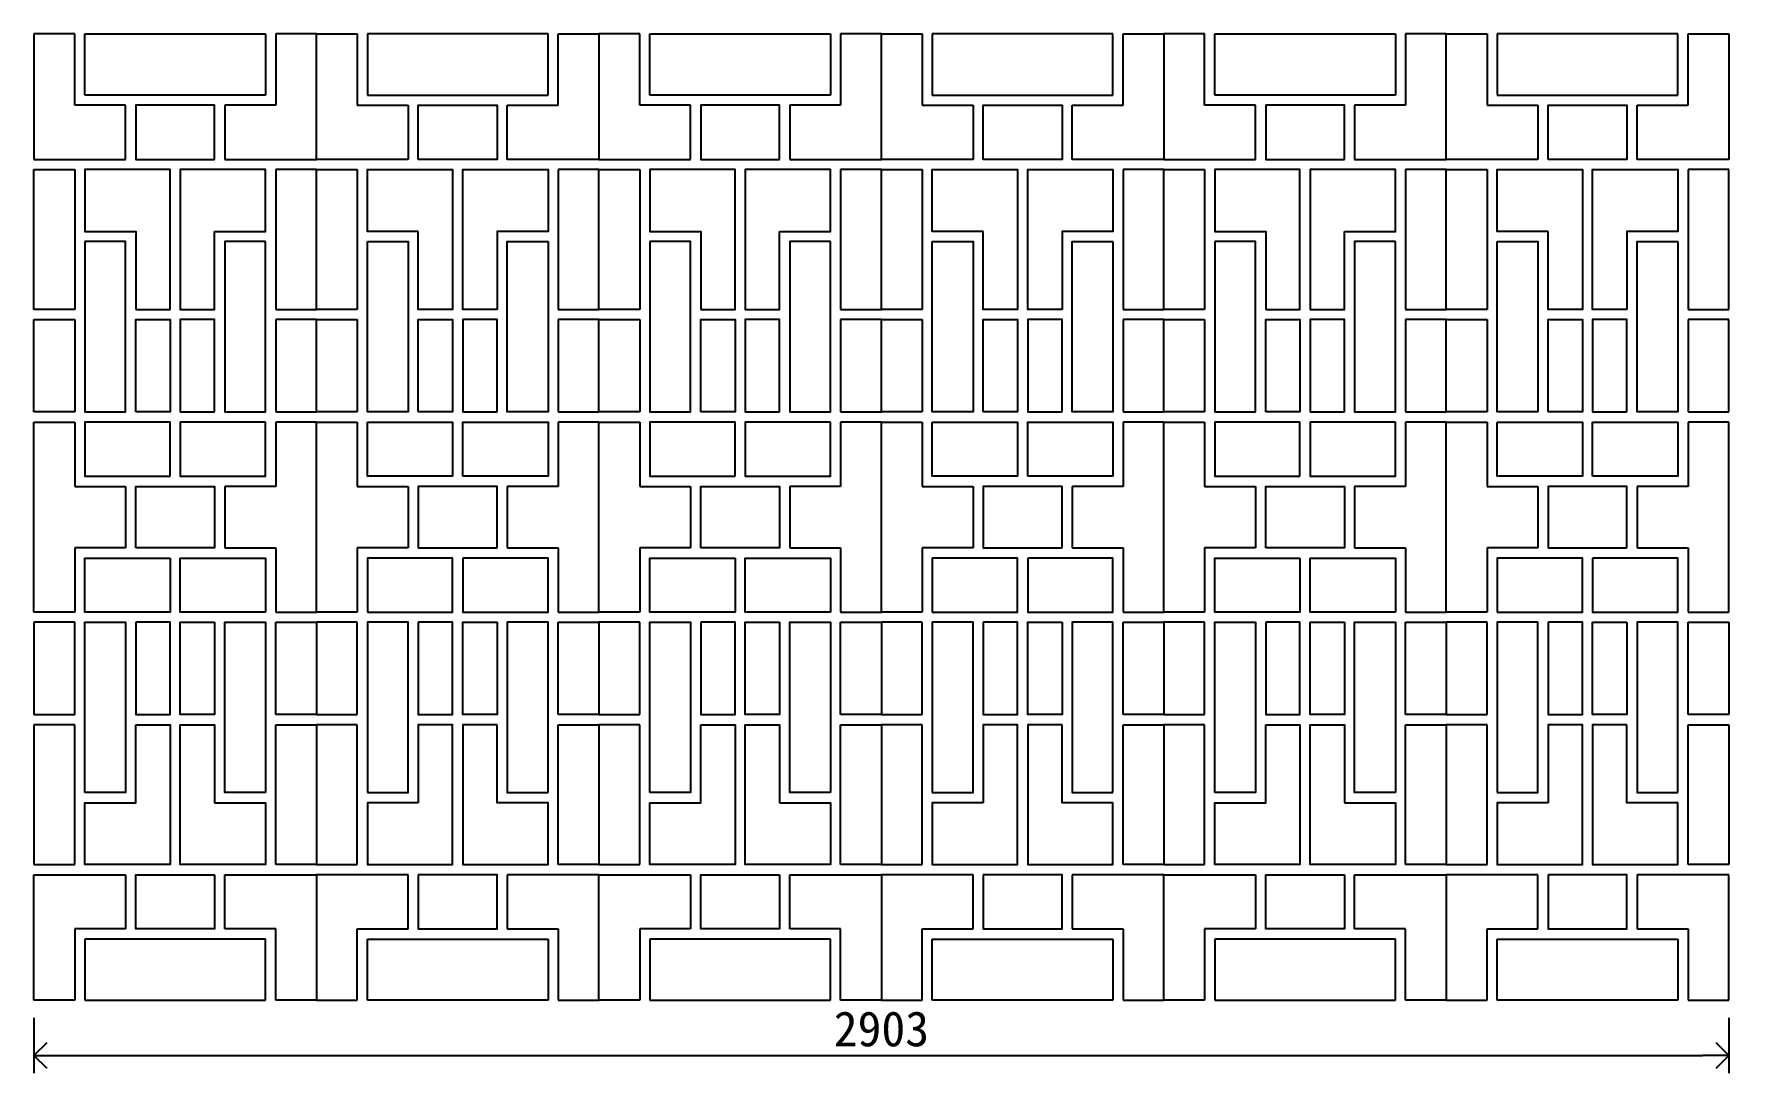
# Model space of a CAD drawing. Extents: x -66030 to 95157, y -13132 to 45879.
# Drawn here: x 1197 to 4107, y 29258 to 31038 of the extents above; entities that cross this region are included whole.
import ezdxf

# ---------------------------------------------------------------- set-up
doc = ezdxf.new("R2010")
doc.units = 0
doc.header["$LTSCALE"] = 100
doc.header["$MEASUREMENT"] = 0
doc.header["$PDMODE"] = 2
doc.header["$PDSIZE"] = -3
doc.layers.get('0').update_dxf_attribs({"linetype": 'CONTINUOUS'})
doc.layers.get('Defpoints').update_dxf_attribs({"linetype": 'CONTINUOUS'})
doc.layers.add('3', color=11, linetype='CONTINUOUS')
doc.layers.add('7', color=105, linetype='CONTINUOUS')
doc.styles.add('HZ', font='simhei.ttf')
doc.dimstyles.new('TEXT', dxfattribs={"dimscale": 8, "dimtxt": 2, "dimasz": 1.5, "dimexe": 1, "dimexo": 1, "dimgap": 0.5, "dimtad": 1, "dimdec": 0, "dimzin": 0, "dimdsep": 46, "dimtxsty": 'HZ', "dimblk": 'DOT', "dimblk1": 'OPEN90', "dimblk2": 'OPEN90', "dimsah": 1, "dimcen": 0, "dimclrd": 256, "dimclre": 256, "dimclrt": 7, "dimadec": 0, "dimazin": 0, "dimtfac": 0.5, "dimtdec": 0, "dimtmove": 2, "dimatfit": 3, "dimldrblk": 'OPEN90', "dimfxl": 1, "dimtolj": 1, "dimtzin": 0, "dimarcsym": 0})

# ---------------------------------------------------------------- blocks, each defined once
blk = doc.blocks.new('_OPEN90')
at = {"color": 0, "linetype": 'ByBlock'}
for p, q in [((0, 0), (-1, 0)), ((-0.5, 0.5), (0, 0)), ((0, 0), (-0.5, -0.5))]:
    blk.add_line(p, q, dxfattribs=at)
blk = doc.blocks.new('*D90')
at = {"layer": '3', "lineweight": -2, "transparency": 16777216}
for p, q in [((4129.9, 31038.4), (4281.9, 31038.4)), ((4251.9, 30993.4), (4251.9, 29427.4)), ((4129.9, 29382.4), (4281.9, 29382.4))]:
    blk.add_line(p, q, dxfattribs=at)
at = {"layer": 'Defpoints', "color": 0, "transparency": 16777216}
for p in [(4099.9, 31038.4), (4099.9, 29382.4), (4251.9, 29382.4)]:
    blk.add_point(p, dxfattribs=at)
at = {"layer": '3', "lineweight": -2, "transparency": 16777216, "xscale": 45, "yscale": 45, "zscale": 45}
for p, rotation in [((4251.9, 31038.4), 90), ((4251.9, 29382.4), 270)]:
    blk.add_blockref('_OPEN90', p, dxfattribs=dict(at, rotation=rotation))
at = {"layer": '3', "color": 7, "transparency": 16777216, "insert": (4206.9, 30210.4), "char_height": 60, "attachment_point": 5, "rotation": 90, "style": 'HZ'}
blk.add_mtext('\\A1;1656', dxfattribs=at)
blk = doc.blocks.new('*D91')
at = {"layer": '3', "lineweight": -2, "transparency": 16777216}
for p, q in [((1197.2, 29352.4), (1197.2, 29257.7)), ((4099.9, 29352.4), (4099.9, 29257.7)), ((1242.2, 29287.7), (4054.9, 29287.7))]:
    blk.add_line(p, q, dxfattribs=at)
at = {"layer": 'Defpoints', "color": 0, "transparency": 16777216}
for p in [(1197.2, 29382.4), (4099.9, 29382.4), (4099.9, 29287.7)]:
    blk.add_point(p, dxfattribs=at)
at = {"layer": '3', "lineweight": -2, "transparency": 16777216, "xscale": 45, "yscale": 45, "zscale": 45, "rotation": 180}
blk.add_blockref('_OPEN90', (1197.2, 29287.7), dxfattribs=at)
at = {"layer": '3', "lineweight": -2, "transparency": 16777216, "xscale": 45, "yscale": 45, "zscale": 45}
blk.add_blockref('_OPEN90', (4099.9, 29287.7), dxfattribs=at)
at = {"layer": '3', "color": 7, "transparency": 16777216, "insert": (2648.6, 29333), "char_height": 60, "attachment_point": 5, "style": 'HZ'}
blk.add_mtext('\\A1;2903', dxfattribs=at)

msp = doc.modelspace()

# ---------------------------------------------------------------- linework, layer by layer
at = {"layer": '3'}
for p, q in [((1267, 30916.3), (1267, 31038.4)), ((1284.5, 30933.8), (1284.5, 31038.4)), ((1593.8, 31038.4), (1593.8, 30933.8)), ((1611.2, 31038.4), (1611.2, 30916.3)), ((1750.8, 31038.4), (1750.8, 30916.3)), ((1768.2, 31038.4), (1768.2, 30933.8)), ((2077.6, 30933.8), (2077.6, 31038.4)), ((2095, 30916.3), (2095, 31038.4)), ((2234.6, 30916.3), (2234.6, 31038.4)), ((2252, 30933.8), (2252, 31038.4)), ((2561.3, 31038.4), (2561.3, 30933.8)), ((2578.8, 31038.4), (2578.8, 30916.3)), ((2718.3, 31038.4), (2718.3, 30916.3)), ((2735.8, 31038.4), (2735.8, 30933.8)), ((3045.1, 30933.8), (3045.1, 31038.4)), ((3062.6, 30916.3), (3062.6, 31038.4)), ((3202.1, 30916.3), (3202.1, 31038.4)), ((3219.6, 30933.8), (3219.6, 31038.4)), ((3528.9, 31038.4), (3528.9, 30933.8)), ((3546.3, 31038.4), (3546.3, 30916.3)), ((3685.9, 31038.4), (3685.9, 30916.3)), ((3703.3, 31038.4), (3703.3, 30933.8)), ((4012.7, 30933.8), (4012.7, 31038.4)), ((4030.1, 30916.3), (4030.1, 31038.4)), ((1593.8, 30933.8), (1284.5, 30933.8)), ((1768.2, 30933.8), (2077.6, 30933.8)), ((2561.3, 30933.8), (2252, 30933.8)), ((2735.8, 30933.8), (3045.1, 30933.8)), ((3528.9, 30933.8), (3219.6, 30933.8)), ((3703.3, 30933.8), (4012.7, 30933.8)), ((1354.2, 30916.3), (1267, 30916.3)), ((1354.2, 30823.3), (1354.2, 30916.3)), ((1611.2, 30916.3), (1524, 30916.3)), ((1524, 30916.3), (1524, 30823.3)), ((1750.8, 30916.3), (1838, 30916.3)), ((1838, 30916.3), (1838, 30823.3)), ((2007.8, 30916.3), (2095, 30916.3)), ((2007.8, 30823.3), (2007.8, 30916.3)), ((2321.8, 30916.3), (2234.6, 30916.3)), ((2321.8, 30823.3), (2321.8, 30916.3)), ((2578.8, 30916.3), (2491.6, 30916.3)), ((2491.6, 30916.3), (2491.6, 30823.3)), ((2718.3, 30916.3), (2805.6, 30916.3)), ((2805.6, 30916.3), (2805.6, 30823.3)), ((2975.3, 30916.3), (3062.6, 30916.3)), ((2975.3, 30823.3), (2975.3, 30916.3)), ((3289.3, 30916.3), (3202.1, 30916.3)), ((3289.3, 30823.3), (3289.3, 30916.3)), ((3546.3, 30916.3), (3459.1, 30916.3)), ((3459.1, 30916.3), (3459.1, 30823.3)), ((3685.9, 30916.3), (3773.1, 30916.3)), ((3773.1, 30916.3), (3773.1, 30823.3)), ((3942.9, 30916.3), (4030.1, 30916.3)), ((3942.9, 30823.3), (3942.9, 30916.3)), ((1197.2, 30823.3), (1354.2, 30823.3)), ((1524, 30823.3), (1681, 30823.3)), ((1838, 30823.3), (1681, 30823.3)), ((2164.8, 30823.3), (2007.8, 30823.3)), ((2164.8, 30823.3), (2321.8, 30823.3)), ((2491.6, 30823.3), (2648.6, 30823.3)), ((2805.6, 30823.3), (2648.6, 30823.3)), ((3132.3, 30823.3), (2975.3, 30823.3)), ((3132.3, 30823.3), (3289.3, 30823.3)), ((3459.1, 30823.3), (3616.1, 30823.3)), ((3773.1, 30823.3), (3616.1, 30823.3)), ((4099.9, 30823.3), (3942.9, 30823.3)), ((1197.2, 30805.9), (1267, 30805.9)), ((1267, 30805.9), (1267, 30566.3)), ((1611.2, 30805.9), (1611.2, 30566.3)), ((1681, 30805.9), (1611.2, 30805.9)), ((1681, 30805.9), (1750.8, 30805.9)), ((1750.8, 30805.9), (1750.8, 30566.3)), ((2095, 30805.9), (2095, 30566.3)), ((2164.8, 30805.9), (2095, 30805.9)), ((2164.8, 30805.9), (2234.6, 30805.9)), ((2234.6, 30805.9), (2234.6, 30566.3)), ((2578.8, 30805.9), (2578.8, 30566.3)), ((2648.6, 30805.9), (2578.8, 30805.9)), ((2648.6, 30805.9), (2718.3, 30805.9)), ((2718.3, 30805.9), (2718.3, 30566.3)), ((3062.6, 30805.9), (3062.6, 30566.3)), ((3132.3, 30805.9), (3062.6, 30805.9)), ((3132.3, 30805.9), (3202.1, 30805.9)), ((3202.1, 30805.9), (3202.1, 30566.3)), ((3546.3, 30805.9), (3546.3, 30566.3)), ((3616.1, 30805.9), (3546.3, 30805.9)), ((3616.1, 30805.9), (3685.9, 30805.9)), ((3685.9, 30805.9), (3685.9, 30566.3)), ((4030.1, 30805.9), (4030.1, 30566.3)), ((4099.9, 30805.9), (4030.1, 30805.9)), ((1267, 30566.3), (1197.2, 30566.3)), ((1611.2, 30566.3), (1681, 30566.3)), ((1750.8, 30566.3), (1681, 30566.3)), ((2095, 30566.3), (2164.8, 30566.3)), ((2234.6, 30566.3), (2164.8, 30566.3)), ((2578.8, 30566.3), (2648.6, 30566.3)), ((2718.3, 30566.3), (2648.6, 30566.3)), ((3062.6, 30566.3), (3132.3, 30566.3)), ((3202.1, 30566.3), (3132.3, 30566.3)), ((3546.3, 30566.3), (3616.1, 30566.3)), ((3685.9, 30566.3), (3616.1, 30566.3)), ((4030.1, 30566.3), (4099.9, 30566.3)), ((1197.2, 30548.9), (1267, 30548.9)), ((1267, 30548.9), (1267, 30390.7)), ((1611.2, 30548.9), (1611.2, 30390.7)), ((1681, 30548.9), (1611.2, 30548.9)), ((1681, 30548.9), (1750.8, 30548.9)), ((1750.8, 30548.9), (1750.8, 30390.7)), ((2095, 30548.9), (2095, 30390.7)), ((2164.8, 30548.9), (2095, 30548.9)), ((2164.8, 30548.9), (2234.6, 30548.9)), ((2234.6, 30548.9), (2234.6, 30390.7)), ((2578.8, 30548.9), (2578.8, 30390.7)), ((2648.6, 30548.9), (2578.8, 30548.9)), ((2648.6, 30548.9), (2718.3, 30548.9)), ((2718.3, 30548.9), (2718.3, 30390.7)), ((3062.6, 30548.9), (3062.6, 30390.7)), ((3132.3, 30548.9), (3062.6, 30548.9)), ((3132.3, 30548.9), (3202.1, 30548.9)), ((3202.1, 30548.9), (3202.1, 30390.7)), ((3546.3, 30548.9), (3546.3, 30390.7)), ((3616.1, 30548.9), (3546.3, 30548.9)), ((3616.1, 30548.9), (3685.9, 30548.9)), ((3685.9, 30548.9), (3685.9, 30390.7)), ((4030.1, 30548.9), (4030.1, 30390.7)), ((4099.9, 30548.9), (4030.1, 30548.9)), ((1267, 30390.7), (1197.2, 30390.7)), ((1611.2, 30390.7), (1681, 30390.7)), ((1750.8, 30390.7), (1681, 30390.7)), ((2095, 30390.7), (2164.8, 30390.7)), ((2234.6, 30390.7), (2164.8, 30390.7)), ((2578.8, 30390.7), (2648.6, 30390.7)), ((2718.3, 30390.7), (2648.6, 30390.7)), ((3062.6, 30390.7), (3132.3, 30390.7)), ((3202.1, 30390.7), (3132.3, 30390.7)), ((3546.3, 30390.7), (3616.1, 30390.7)), ((3685.9, 30390.7), (3616.1, 30390.7)), ((4030.1, 30390.7), (4099.9, 30390.7)), ((1197.2, 30373.3), (1267, 30373.3)), ((1267, 30373.3), (1267, 30263.1)), ((1681, 30373.3), (1611.2, 30373.3)), ((1611.2, 30373.3), (1611.2, 30263.1)), ((1681, 30373.3), (1750.8, 30373.3)), ((1750.8, 30373.3), (1750.8, 30263.1)), ((2164.8, 30373.3), (2095, 30373.3)), ((2095, 30373.3), (2095, 30263.1)), ((2164.8, 30373.3), (2234.6, 30373.3)), ((2234.6, 30373.3), (2234.6, 30263.1)), ((2648.6, 30373.3), (2578.8, 30373.3)), ((2578.8, 30373.3), (2578.8, 30263.1)), ((2648.6, 30373.3), (2718.3, 30373.3)), ((2718.3, 30373.3), (2718.3, 30263.1)), ((3132.3, 30373.3), (3062.6, 30373.3)), ((3062.6, 30373.3), (3062.6, 30263.1)), ((3132.3, 30373.3), (3202.1, 30373.3)), ((3202.1, 30373.3), (3202.1, 30263.1)), ((3616.1, 30373.3), (3546.3, 30373.3)), ((3546.3, 30373.3), (3546.3, 30263.1)), ((3616.1, 30373.3), (3685.9, 30373.3)), ((3685.9, 30373.3), (3685.9, 30263.1)), ((4099.9, 30373.3), (4030.1, 30373.3)), ((4030.1, 30373.3), (4030.1, 30263.1)), ((1267, 30263.1), (1354.2, 30263.1)), ((1354.2, 30263.1), (1354.2, 30157.8)), ((1524, 30263.1), (1524, 30157.8)), ((1611.2, 30263.1), (1524, 30263.1)), ((1611.2, 30263.1), (1611.2, 30263.1)), ((1750.8, 30263.1), (1838, 30263.1)), ((1750.8, 30263.1), (1750.8, 30263.1)), ((1838, 30263.1), (1838, 30157.8)), ((2007.8, 30263.1), (2007.8, 30157.8)), ((2095, 30263.1), (2007.8, 30263.1)), ((2234.6, 30263.1), (2321.8, 30263.1)), ((2321.8, 30263.1), (2321.8, 30157.8)), ((2491.6, 30263.1), (2491.6, 30157.8)), ((2578.8, 30263.1), (2491.6, 30263.1)), ((2578.8, 30263.1), (2578.8, 30263.1)), ((2718.3, 30263.1), (2805.6, 30263.1)), ((2718.3, 30263.1), (2718.3, 30263.1)), ((2805.6, 30263.1), (2805.6, 30157.8)), ((2975.3, 30263.1), (2975.3, 30157.8)), ((3062.6, 30263.1), (2975.3, 30263.1)), ((3202.1, 30263.1), (3289.3, 30263.1)), ((3289.3, 30263.1), (3289.3, 30157.8)), ((3459.1, 30263.1), (3459.1, 30157.8)), ((3546.3, 30263.1), (3459.1, 30263.1)), ((3546.3, 30263.1), (3546.3, 30263.1)), ((3685.9, 30263.1), (3773.1, 30263.1)), ((3685.9, 30263.1), (3685.9, 30263.1)), ((3773.1, 30263.1), (3773.1, 30157.8)), ((3942.9, 30263.1), (3942.9, 30157.8)), ((4030.1, 30263.1), (3942.9, 30263.1)), ((1354.2, 30157.8), (1267, 30157.8)), ((1267, 30157.8), (1267, 30047.6)), ((1524, 30157.8), (1611.2, 30157.8)), ((1611.2, 30157.8), (1611.2, 30047.6)), ((1838, 30157.8), (1750.8, 30157.8)), ((1750.8, 30157.8), (1750.8, 30047.6)), ((2007.8, 30157.8), (2095, 30157.8)), ((2095, 30157.8), (2095, 30047.6)), ((2321.8, 30157.8), (2234.6, 30157.8)), ((2234.6, 30157.8), (2234.6, 30047.6)), ((2491.6, 30157.8), (2578.8, 30157.8)), ((2578.8, 30157.8), (2578.8, 30047.6)), ((2805.6, 30157.8), (2718.3, 30157.8)), ((2718.3, 30157.8), (2718.3, 30047.6)), ((2975.3, 30157.8), (3062.6, 30157.8)), ((3062.6, 30157.8), (3062.6, 30047.6)), ((3289.3, 30157.8), (3202.1, 30157.8)), ((3202.1, 30157.8), (3202.1, 30047.6)), ((3459.1, 30157.8), (3546.3, 30157.8)), ((3546.3, 30157.8), (3546.3, 30047.6)), ((3773.1, 30157.8), (3685.9, 30157.8)), ((3685.9, 30157.8), (3685.9, 30047.6)), ((3942.9, 30157.8), (4030.1, 30157.8)), ((4030.1, 30157.8), (4030.1, 30047.6)), ((1267, 30047.6), (1197.2, 30047.6)), ((1267, 30030.2), (1197.2, 30030.2)), ((1267, 29872), (1267, 30030.2)), ((1611.2, 30047.6), (1681, 30047.6)), ((1611.2, 30030.2), (1681, 30030.2)), ((1611.2, 29872), (1611.2, 30030.2)), ((1750.8, 30047.6), (1681, 30047.6)), ((1750.8, 30030.2), (1681, 30030.2)), ((1750.8, 29872), (1750.8, 30030.2)), ((2095, 30047.6), (2164.8, 30047.6)), ((2095, 30030.2), (2164.8, 30030.2)), ((2095, 29872), (2095, 30030.2)), ((2234.6, 30047.6), (2164.8, 30047.6)), ((2234.6, 30030.2), (2164.8, 30030.2)), ((2234.6, 29872), (2234.6, 30030.2)), ((2578.8, 30047.6), (2648.6, 30047.6)), ((2578.8, 30030.2), (2648.6, 30030.2)), ((2578.8, 29872), (2578.8, 30030.2)), ((2718.3, 30047.6), (2648.6, 30047.6)), ((2718.3, 30030.2), (2648.6, 30030.2)), ((2718.3, 29872), (2718.3, 30030.2)), ((3062.6, 30047.6), (3132.3, 30047.6)), ((3062.6, 30030.2), (3132.3, 30030.2)), ((3062.6, 29872), (3062.6, 30030.2)), ((3202.1, 30047.6), (3132.3, 30047.6)), ((3202.1, 30030.2), (3132.3, 30030.2)), ((3202.1, 29872), (3202.1, 30030.2)), ((3546.3, 30047.6), (3616.1, 30047.6)), ((3546.3, 30030.2), (3616.1, 30030.2)), ((3546.3, 29872), (3546.3, 30030.2)), ((3685.9, 30047.6), (3616.1, 30047.6)), ((3685.9, 30030.2), (3616.1, 30030.2)), ((3685.9, 29872), (3685.9, 30030.2)), ((4030.1, 30047.6), (4099.9, 30047.6)), ((4030.1, 30030.2), (4099.9, 30030.2)), ((4030.1, 29872), (4030.1, 30030.2)), ((1197.2, 29872), (1267, 29872)), ((1681, 29872), (1611.2, 29872)), ((1681, 29872), (1750.8, 29872)), ((2164.8, 29872), (2095, 29872)), ((2164.8, 29872), (2234.6, 29872)), ((2648.6, 29872), (2578.8, 29872)), ((2648.6, 29872), (2718.3, 29872)), ((3132.3, 29872), (3062.6, 29872)), ((3132.3, 29872), (3202.1, 29872)), ((3616.1, 29872), (3546.3, 29872)), ((3616.1, 29872), (3685.9, 29872)), ((4099.9, 29872), (4030.1, 29872)), ((1267, 29854.6), (1197.2, 29854.6)), ((1267, 29615), (1267, 29854.6)), ((1611.2, 29615), (1611.2, 29854.6)), ((1611.2, 29854.6), (1681, 29854.6)), ((1750.8, 29854.6), (1681, 29854.6)), ((1750.8, 29615), (1750.8, 29854.6)), ((2095, 29615), (2095, 29854.6)), ((2095, 29854.6), (2164.8, 29854.6)), ((2234.6, 29854.6), (2164.8, 29854.6)), ((2234.6, 29615), (2234.6, 29854.6)), ((2578.8, 29615), (2578.8, 29854.6)), ((2578.8, 29854.6), (2648.6, 29854.6)), ((2718.3, 29854.6), (2648.6, 29854.6)), ((2718.3, 29615), (2718.3, 29854.6)), ((3062.6, 29615), (3062.6, 29854.6)), ((3062.6, 29854.6), (3132.3, 29854.6)), ((3202.1, 29854.6), (3132.3, 29854.6)), ((3202.1, 29615), (3202.1, 29854.6)), ((3546.3, 29615), (3546.3, 29854.6)), ((3546.3, 29854.6), (3616.1, 29854.6)), ((3685.9, 29854.6), (3616.1, 29854.6)), ((3685.9, 29615), (3685.9, 29854.6)), ((4030.1, 29615), (4030.1, 29854.6)), ((4030.1, 29854.6), (4099.9, 29854.6)), ((1197.2, 29615), (1267, 29615)), ((1197.2, 29597.6), (1354.2, 29597.6)), ((1354.2, 29597.6), (1354.2, 29504.6)), ((1524, 29597.6), (1681, 29597.6)), ((1524, 29504.6), (1524, 29597.6)), ((1681, 29615), (1611.2, 29615)), ((1681, 29615), (1750.8, 29615)), ((1838, 29597.6), (1681, 29597.6)), ((1838, 29504.6), (1838, 29597.6)), ((2164.8, 29597.6), (2007.8, 29597.6)), ((2007.8, 29597.6), (2007.8, 29504.6)), ((2164.8, 29615), (2095, 29615)), ((2164.8, 29615), (2234.6, 29615)), ((2164.8, 29597.6), (2321.8, 29597.6)), ((2321.8, 29597.6), (2321.8, 29504.6)), ((2491.6, 29597.6), (2648.6, 29597.6)), ((2491.6, 29504.6), (2491.6, 29597.6)), ((2648.6, 29615), (2578.8, 29615)), ((2648.6, 29615), (2718.3, 29615)), ((2805.6, 29597.6), (2648.6, 29597.6)), ((2805.6, 29504.6), (2805.6, 29597.6)), ((3132.3, 29597.6), (2975.3, 29597.6)), ((2975.3, 29597.6), (2975.3, 29504.6)), ((3132.3, 29615), (3062.6, 29615)), ((3132.3, 29615), (3202.1, 29615)), ((3132.3, 29597.6), (3289.3, 29597.6)), ((3289.3, 29597.6), (3289.3, 29504.6)), ((3459.1, 29597.6), (3616.1, 29597.6)), ((3459.1, 29504.6), (3459.1, 29597.6)), ((3616.1, 29615), (3546.3, 29615)), ((3616.1, 29615), (3685.9, 29615)), ((3773.1, 29597.6), (3616.1, 29597.6)), ((3773.1, 29504.6), (3773.1, 29597.6)), ((4099.9, 29597.6), (3942.9, 29597.6)), ((3942.9, 29597.6), (3942.9, 29504.6)), ((4099.9, 29615), (4030.1, 29615)), ((1354.2, 29504.6), (1267, 29504.6)), ((1267, 29504.6), (1267, 29382.4)), ((1284.5, 29487.1), (1284.5, 29382.4)), ((1593.8, 29487.1), (1284.5, 29487.1)), ((1611.2, 29504.6), (1524, 29504.6)), ((1593.8, 29382.4), (1593.8, 29487.1)), ((1611.2, 29382.4), (1611.2, 29504.6)), ((1750.8, 29382.4), (1750.8, 29504.6)), ((1750.8, 29504.6), (1838, 29504.6)), ((1768.2, 29382.4), (1768.2, 29487.1)), ((1768.2, 29487.1), (2077.6, 29487.1)), ((2007.8, 29504.6), (2095, 29504.6)), ((2077.6, 29487.1), (2077.6, 29382.4)), ((2095, 29504.6), (2095, 29382.4)), ((2321.8, 29504.6), (2234.6, 29504.6)), ((2234.6, 29504.6), (2234.6, 29382.4)), ((2252, 29487.1), (2252, 29382.4)), ((2561.3, 29487.1), (2252, 29487.1)), ((2578.8, 29504.6), (2491.6, 29504.6)), ((2561.3, 29382.4), (2561.3, 29487.1)), ((2578.8, 29382.4), (2578.8, 29504.6)), ((2718.3, 29382.4), (2718.3, 29504.6)), ((2718.3, 29504.6), (2805.6, 29504.6)), ((2735.8, 29382.4), (2735.8, 29487.1)), ((2735.8, 29487.1), (3045.1, 29487.1)), ((2975.3, 29504.6), (3062.6, 29504.6)), ((3045.1, 29487.1), (3045.1, 29382.4)), ((3062.6, 29504.6), (3062.6, 29382.4)), ((3289.3, 29504.6), (3202.1, 29504.6)), ((3202.1, 29504.6), (3202.1, 29382.4)), ((3219.6, 29487.1), (3219.6, 29382.4)), ((3528.9, 29487.1), (3219.6, 29487.1)), ((3546.3, 29504.6), (3459.1, 29504.6)), ((3528.9, 29382.4), (3528.9, 29487.1)), ((3546.3, 29382.4), (3546.3, 29504.6)), ((3685.9, 29382.4), (3685.9, 29504.6)), ((3685.9, 29504.6), (3773.1, 29504.6)), ((3703.3, 29382.4), (3703.3, 29487.1)), ((3703.3, 29487.1), (4012.7, 29487.1)), ((3942.9, 29504.6), (4030.1, 29504.6)), ((4012.7, 29487.1), (4012.7, 29382.4)), ((4030.1, 29504.6), (4030.1, 29382.4))]:
    msp.add_line(p, q, dxfattribs=at)
for points in [[(1506.6, 30823.3), (1506.6, 30916.3), (1371.7, 30916.3), (1371.7, 30823.3)], [(1855.5, 30823.3), (1855.5, 30916.3), (1990.4, 30916.3), (1990.4, 30823.3)], [(2474.1, 30823.3), (2474.1, 30916.3), (2339.2, 30916.3), (2339.2, 30823.3)], [(2823, 30823.3), (2823, 30916.3), (2957.9, 30916.3), (2957.9, 30823.3)], [(3441.7, 30823.3), (3441.7, 30916.3), (3306.8, 30916.3), (3306.8, 30823.3)], [(3790.6, 30823.3), (3790.6, 30916.3), (3925.5, 30916.3), (3925.5, 30823.3)], [(1371.7, 30566.3), (1430.4, 30566.3), (1430.4, 30805.9), (1284.5, 30805.9), (1284.5, 30700), (1371.7, 30700)], [(1506.6, 30700), (1593.8, 30700), (1593.8, 30805.9), (1447.8, 30805.9), (1447.8, 30566.3), (1506.6, 30566.3)], [(1855.5, 30700), (1768.2, 30700), (1768.2, 30805.9), (1914.2, 30805.9), (1914.2, 30566.3), (1855.5, 30566.3)], [(1990.4, 30566.3), (1931.6, 30566.3), (1931.6, 30805.9), (2077.6, 30805.9), (2077.6, 30700), (1990.4, 30700)], [(2339.2, 30566.3), (2398, 30566.3), (2398, 30805.9), (2252, 30805.9), (2252, 30700), (2339.2, 30700)], [(2474.1, 30700), (2561.3, 30700), (2561.3, 30805.9), (2415.4, 30805.9), (2415.4, 30566.3), (2474.1, 30566.3)], [(2823, 30700), (2735.8, 30700), (2735.8, 30805.9), (2881.7, 30805.9), (2881.7, 30566.3), (2823, 30566.3)], [(2957.9, 30566.3), (2899.2, 30566.3), (2899.2, 30805.9), (3045.1, 30805.9), (3045.1, 30700), (2957.9, 30700)], [(3306.8, 30566.3), (3365.5, 30566.3), (3365.5, 30805.9), (3219.6, 30805.9), (3219.6, 30700), (3306.8, 30700)], [(3441.7, 30700), (3528.9, 30700), (3528.9, 30805.9), (3382.9, 30805.9), (3382.9, 30566.3), (3441.7, 30566.3)], [(3790.6, 30700), (3703.3, 30700), (3703.3, 30805.9), (3849.3, 30805.9), (3849.3, 30566.3), (3790.6, 30566.3)], [(3925.5, 30566.3), (3866.7, 30566.3), (3866.7, 30805.9), (4012.7, 30805.9), (4012.7, 30700), (3925.5, 30700)], [(1284.5, 30682.6), (1284.5, 30390.7), (1354.2, 30390.7), (1354.2, 30682.6)], [(1593.8, 30682.6), (1524, 30682.6), (1524, 30390.7), (1593.8, 30390.7)], [(1768.2, 30682.6), (1838, 30682.6), (1838, 30390.7), (1768.2, 30390.7)], [(2077.6, 30682.6), (2077.6, 30390.7), (2007.8, 30390.7), (2007.8, 30682.6)], [(2252, 30682.6), (2252, 30390.7), (2321.8, 30390.7), (2321.8, 30682.6)], [(2561.3, 30682.6), (2491.6, 30682.6), (2491.6, 30390.7), (2561.3, 30390.7)], [(2735.8, 30682.6), (2805.6, 30682.6), (2805.6, 30390.7), (2735.8, 30390.7)], [(3045.1, 30682.6), (3045.1, 30390.7), (2975.3, 30390.7), (2975.3, 30682.6)], [(3219.6, 30682.6), (3219.6, 30390.7), (3289.3, 30390.7), (3289.3, 30682.6)], [(3528.9, 30682.6), (3459.1, 30682.6), (3459.1, 30390.7), (3528.9, 30390.7)], [(3703.3, 30682.6), (3773.1, 30682.6), (3773.1, 30390.7), (3703.3, 30390.7)], [(4012.7, 30682.6), (4012.7, 30390.7), (3942.9, 30390.7), (3942.9, 30682.6)], [(1371.7, 30390.7), (1371.7, 30548.9), (1430.4, 30548.9), (1430.4, 30390.7)], [(1506.6, 30390.7), (1506.6, 30548.9), (1447.8, 30548.9), (1447.8, 30390.7)], [(1855.5, 30390.7), (1855.5, 30548.9), (1914.2, 30548.9), (1914.2, 30390.7)], [(1990.4, 30390.7), (1990.4, 30548.9), (1931.6, 30548.9), (1931.6, 30390.7)], [(2339.2, 30390.7), (2339.2, 30548.9), (2398, 30548.9), (2398, 30390.7)], [(2474.1, 30390.7), (2474.1, 30548.9), (2415.4, 30548.9), (2415.4, 30390.7)], [(2823, 30390.7), (2823, 30548.9), (2881.7, 30548.9), (2881.7, 30390.7)], [(2957.9, 30390.7), (2957.9, 30548.9), (2899.2, 30548.9), (2899.2, 30390.7)], [(3306.8, 30390.7), (3306.8, 30548.9), (3365.5, 30548.9), (3365.5, 30390.7)], [(3441.7, 30390.7), (3441.7, 30548.9), (3382.9, 30548.9), (3382.9, 30390.7)], [(3790.6, 30390.7), (3790.6, 30548.9), (3849.3, 30548.9), (3849.3, 30390.7)], [(3925.5, 30390.7), (3925.5, 30548.9), (3866.7, 30548.9), (3866.7, 30390.7)], [(1430.4, 30280.6), (1430.4, 30373.3), (1284.5, 30373.3), (1284.5, 30280.6)], [(1593.8, 30373.3), (1447.8, 30373.3), (1447.8, 30280.6), (1593.8, 30280.6)], [(1768.2, 30373.3), (1914.2, 30373.3), (1914.2, 30280.6), (1768.2, 30280.6)], [(1931.6, 30280.6), (1931.6, 30373.3), (2077.6, 30373.3), (2077.6, 30280.6)], [(2398, 30280.6), (2398, 30373.3), (2252, 30373.3), (2252, 30280.6)], [(2561.3, 30373.3), (2415.4, 30373.3), (2415.4, 30280.6), (2561.3, 30280.6)], [(2735.8, 30373.3), (2881.7, 30373.3), (2881.7, 30280.6), (2735.8, 30280.6)], [(2899.2, 30280.6), (2899.2, 30373.3), (3045.1, 30373.3), (3045.1, 30280.6)], [(3365.5, 30280.6), (3365.5, 30373.3), (3219.6, 30373.3), (3219.6, 30280.6)], [(3528.9, 30373.3), (3382.9, 30373.3), (3382.9, 30280.6), (3528.9, 30280.6)], [(3703.3, 30373.3), (3849.3, 30373.3), (3849.3, 30280.6), (3703.3, 30280.6)], [(3866.7, 30280.6), (3866.7, 30373.3), (4012.7, 30373.3), (4012.7, 30280.6)], [(1371.7, 30157.8), (1371.7, 30263.1), (1506.6, 30263.1), (1506.6, 30157.8)], [(1990.4, 30157.8), (1990.4, 30263.1), (1855.5, 30263.1), (1855.5, 30157.8)], [(2339.2, 30157.8), (2339.2, 30263.1), (2474.1, 30263.1), (2474.1, 30157.8)], [(2957.9, 30157.8), (2957.9, 30263.1), (2823, 30263.1), (2823, 30157.8)], [(3306.8, 30157.8), (3306.8, 30263.1), (3441.7, 30263.1), (3441.7, 30157.8)], [(3925.5, 30157.8), (3925.5, 30263.1), (3790.6, 30263.1), (3790.6, 30157.8)], [(1430.4, 30140.3), (1430.4, 30047.6), (1284.5, 30047.6), (1284.5, 30140.3)], [(1593.8, 30047.6), (1447.8, 30047.6), (1447.8, 30140.3), (1593.8, 30140.3)], [(1768.2, 30047.6), (1914.2, 30047.6), (1914.2, 30140.3), (1768.2, 30140.3)], [(1931.6, 30140.3), (1931.6, 30047.6), (2077.6, 30047.6), (2077.6, 30140.3)], [(2398, 30140.3), (2398, 30047.6), (2252, 30047.6), (2252, 30140.3)], [(2561.3, 30047.6), (2415.4, 30047.6), (2415.4, 30140.3), (2561.3, 30140.3)], [(2735.8, 30047.6), (2881.7, 30047.6), (2881.7, 30140.3), (2735.8, 30140.3)], [(2899.2, 30140.3), (2899.2, 30047.6), (3045.1, 30047.6), (3045.1, 30140.3)], [(3365.5, 30140.3), (3365.5, 30047.6), (3219.6, 30047.6), (3219.6, 30140.3)], [(3528.9, 30047.6), (3382.9, 30047.6), (3382.9, 30140.3), (3528.9, 30140.3)], [(3703.3, 30047.6), (3849.3, 30047.6), (3849.3, 30140.3), (3703.3, 30140.3)], [(3866.7, 30140.3), (3866.7, 30047.6), (4012.7, 30047.6), (4012.7, 30140.3)], [(1284.5, 29738.3), (1284.5, 30030.2), (1354.2, 30030.2), (1354.2, 29738.3)], [(1371.7, 30030.2), (1371.7, 29872), (1430.4, 29872), (1430.4, 30030.2)], [(1506.6, 30030.2), (1506.6, 29872), (1447.8, 29872), (1447.8, 30030.2)], [(1593.8, 29738.3), (1524, 29738.3), (1524, 30030.2), (1593.8, 30030.2)], [(1768.2, 29738.3), (1838, 29738.3), (1838, 30030.2), (1768.2, 30030.2)], [(1855.5, 30030.2), (1855.5, 29872), (1914.2, 29872), (1914.2, 30030.2)], [(1990.4, 30030.2), (1990.4, 29872), (1931.6, 29872), (1931.6, 30030.2)], [(2077.6, 29738.3), (2077.6, 30030.2), (2007.8, 30030.2), (2007.8, 29738.3)], [(2252, 29738.3), (2252, 30030.2), (2321.8, 30030.2), (2321.8, 29738.3)], [(2339.2, 30030.2), (2339.2, 29872), (2398, 29872), (2398, 30030.2)], [(2474.1, 30030.2), (2474.1, 29872), (2415.4, 29872), (2415.4, 30030.2)], [(2561.3, 29738.3), (2491.6, 29738.3), (2491.6, 30030.2), (2561.3, 30030.2)], [(2735.8, 29738.3), (2805.6, 29738.3), (2805.6, 30030.2), (2735.8, 30030.2)], [(2823, 30030.2), (2823, 29872), (2881.7, 29872), (2881.7, 30030.2)], [(2957.9, 30030.2), (2957.9, 29872), (2899.2, 29872), (2899.2, 30030.2)], [(3045.1, 29738.3), (3045.1, 30030.2), (2975.3, 30030.2), (2975.3, 29738.3)], [(3219.6, 29738.3), (3219.6, 30030.2), (3289.3, 30030.2), (3289.3, 29738.3)], [(3306.8, 30030.2), (3306.8, 29872), (3365.5, 29872), (3365.5, 30030.2)], [(3441.7, 30030.2), (3441.7, 29872), (3382.9, 29872), (3382.9, 30030.2)], [(3528.9, 29738.3), (3459.1, 29738.3), (3459.1, 30030.2), (3528.9, 30030.2)], [(3703.3, 29738.3), (3773.1, 29738.3), (3773.1, 30030.2), (3703.3, 30030.2)], [(3790.6, 30030.2), (3790.6, 29872), (3849.3, 29872), (3849.3, 30030.2)], [(3925.5, 30030.2), (3925.5, 29872), (3866.7, 29872), (3866.7, 30030.2)], [(4012.7, 29738.3), (4012.7, 30030.2), (3942.9, 30030.2), (3942.9, 29738.3)], [(1371.7, 29854.6), (1430.4, 29854.6), (1430.4, 29615), (1284.5, 29615), (1284.5, 29720.9), (1371.7, 29720.9)], [(1506.6, 29720.9), (1593.8, 29720.9), (1593.8, 29615), (1447.8, 29615), (1447.8, 29854.6), (1506.6, 29854.6)], [(1855.5, 29720.9), (1768.2, 29720.9), (1768.2, 29615), (1914.2, 29615), (1914.2, 29854.6), (1855.5, 29854.6)], [(1990.4, 29854.6), (1931.6, 29854.6), (1931.6, 29615), (2077.6, 29615), (2077.6, 29720.9), (1990.4, 29720.9)], [(2339.2, 29854.6), (2398, 29854.6), (2398, 29615), (2252, 29615), (2252, 29720.9), (2339.2, 29720.9)], [(2474.1, 29720.9), (2561.3, 29720.9), (2561.3, 29615), (2415.4, 29615), (2415.4, 29854.6), (2474.1, 29854.6)], [(2823, 29720.9), (2735.8, 29720.9), (2735.8, 29615), (2881.7, 29615), (2881.7, 29854.6), (2823, 29854.6)], [(2957.9, 29854.6), (2899.2, 29854.6), (2899.2, 29615), (3045.1, 29615), (3045.1, 29720.9), (2957.9, 29720.9)], [(3306.8, 29854.6), (3365.5, 29854.6), (3365.5, 29615), (3219.6, 29615), (3219.6, 29720.9), (3306.8, 29720.9)], [(3441.7, 29720.9), (3528.9, 29720.9), (3528.9, 29615), (3382.9, 29615), (3382.9, 29854.6), (3441.7, 29854.6)], [(3790.6, 29720.9), (3703.3, 29720.9), (3703.3, 29615), (3849.3, 29615), (3849.3, 29854.6), (3790.6, 29854.6)], [(3925.5, 29854.6), (3866.7, 29854.6), (3866.7, 29615), (4012.7, 29615), (4012.7, 29720.9), (3925.5, 29720.9)], [(1506.6, 29597.6), (1506.6, 29504.6), (1371.7, 29504.6), (1371.7, 29597.6)], [(1855.5, 29597.6), (1855.5, 29504.6), (1990.4, 29504.6), (1990.4, 29597.6)], [(2474.1, 29597.6), (2474.1, 29504.6), (2339.2, 29504.6), (2339.2, 29597.6)], [(2823, 29597.6), (2823, 29504.6), (2957.9, 29504.6), (2957.9, 29597.6)], [(3441.7, 29597.6), (3441.7, 29504.6), (3306.8, 29504.6), (3306.8, 29597.6)], [(3790.6, 29597.6), (3790.6, 29504.6), (3925.5, 29504.6), (3925.5, 29597.6)]]:
    msp.add_lwpolyline(points, close=True, dxfattribs=at)
at = {"layer": '7'}
for p, q in [((1197.2, 31038.4), (1197.2, 30823.3)), ((1267, 31038.4), (1197.2, 31038.4)), ((1284.5, 31038.4), (1593.8, 31038.4)), ((1681, 31038.4), (1611.2, 31038.4)), ((1681, 30823.3), (1681, 31038.4)), ((1681, 31038.4), (1750.8, 31038.4)), ((1681, 30823.3), (1681, 31038.4)), ((2077.6, 31038.4), (1768.2, 31038.4)), ((2095, 31038.4), (2164.8, 31038.4)), ((2164.8, 31038.4), (2164.8, 30823.3)), ((2234.6, 31038.4), (2164.8, 31038.4)), ((2164.8, 31038.4), (2164.8, 30823.3)), ((2252, 31038.4), (2561.3, 31038.4)), ((2648.6, 31038.4), (2578.8, 31038.4)), ((2648.6, 30823.3), (2648.6, 31038.4)), ((2648.6, 31038.4), (2718.3, 31038.4)), ((2648.6, 30823.3), (2648.6, 31038.4)), ((3045.1, 31038.4), (2735.8, 31038.4)), ((3062.6, 31038.4), (3132.3, 31038.4)), ((3132.3, 31038.4), (3132.3, 30823.3)), ((3202.1, 31038.4), (3132.3, 31038.4)), ((3132.3, 31038.4), (3132.3, 30823.3)), ((3219.6, 31038.4), (3528.9, 31038.4)), ((3616.1, 31038.4), (3546.3, 31038.4)), ((3616.1, 30823.3), (3616.1, 31038.4)), ((3616.1, 31038.4), (3685.9, 31038.4)), ((3616.1, 30823.3), (3616.1, 31038.4)), ((4012.7, 31038.4), (3703.3, 31038.4)), ((4030.1, 31038.4), (4099.9, 31038.4)), ((4099.9, 31038.4), (4099.9, 30823.3)), ((1197.2, 30566.3), (1197.2, 30805.9)), ((1681, 30566.3), (1681, 30805.9)), ((1681, 30566.3), (1681, 30805.9)), ((2164.8, 30566.3), (2164.8, 30805.9)), ((2164.8, 30566.3), (2164.8, 30805.9)), ((2648.6, 30566.3), (2648.6, 30805.9)), ((2648.6, 30566.3), (2648.6, 30805.9)), ((3132.3, 30566.3), (3132.3, 30805.9)), ((3132.3, 30566.3), (3132.3, 30805.9)), ((3616.1, 30566.3), (3616.1, 30805.9)), ((3616.1, 30566.3), (3616.1, 30805.9)), ((4099.9, 30566.3), (4099.9, 30805.9)), ((1197.2, 30390.7), (1197.2, 30548.9)), ((1681, 30390.7), (1681, 30548.9)), ((1681, 30390.7), (1681, 30548.9)), ((2164.8, 30390.7), (2164.8, 30548.9)), ((2164.8, 30390.7), (2164.8, 30548.9)), ((2648.6, 30390.7), (2648.6, 30548.9)), ((2648.6, 30390.7), (2648.6, 30548.9)), ((3132.3, 30390.7), (3132.3, 30548.9)), ((3132.3, 30390.7), (3132.3, 30548.9)), ((3616.1, 30390.7), (3616.1, 30548.9)), ((3616.1, 30390.7), (3616.1, 30548.9)), ((4099.9, 30390.7), (4099.9, 30548.9)), ((1197.2, 30047.6), (1197.2, 30373.3)), ((1681, 30047.6), (1681, 30373.3)), ((1681, 30047.6), (1681, 30373.3)), ((2164.8, 30047.6), (2164.8, 30373.3)), ((2164.8, 30047.6), (2164.8, 30373.3)), ((2648.6, 30047.6), (2648.6, 30373.3)), ((2648.6, 30047.6), (2648.6, 30373.3)), ((3132.3, 30047.6), (3132.3, 30373.3)), ((3132.3, 30047.6), (3132.3, 30373.3)), ((3616.1, 30047.6), (3616.1, 30373.3)), ((3616.1, 30047.6), (3616.1, 30373.3)), ((4099.9, 30047.6), (4099.9, 30373.3)), ((1197.2, 30030.2), (1197.2, 29872)), ((1681, 30030.2), (1681, 29872)), ((1681, 30030.2), (1681, 29872)), ((2164.8, 30030.2), (2164.8, 29872)), ((2164.8, 30030.2), (2164.8, 29872)), ((2648.6, 30030.2), (2648.6, 29872)), ((2648.6, 30030.2), (2648.6, 29872)), ((3132.3, 30030.2), (3132.3, 29872)), ((3132.3, 30030.2), (3132.3, 29872)), ((3616.1, 30030.2), (3616.1, 29872)), ((3616.1, 30030.2), (3616.1, 29872)), ((4099.9, 30030.2), (4099.9, 29872)), ((1197.2, 29854.6), (1197.2, 29615)), ((1681, 29854.6), (1681, 29615)), ((1681, 29854.6), (1681, 29615)), ((2164.8, 29854.6), (2164.8, 29615)), ((2164.8, 29854.6), (2164.8, 29615)), ((2648.6, 29854.6), (2648.6, 29615)), ((2648.6, 29854.6), (2648.6, 29615)), ((3132.3, 29854.6), (3132.3, 29615)), ((3132.3, 29854.6), (3132.3, 29615)), ((3616.1, 29854.6), (3616.1, 29615)), ((3616.1, 29854.6), (3616.1, 29615)), ((4099.9, 29854.6), (4099.9, 29615)), ((1197.2, 29382.4), (1197.2, 29597.6)), ((1681, 29597.6), (1681, 29382.4)), ((1681, 29597.6), (1681, 29382.4)), ((2164.8, 29382.4), (2164.8, 29597.6)), ((2164.8, 29382.4), (2164.8, 29597.6)), ((2648.6, 29597.6), (2648.6, 29382.4)), ((2648.6, 29597.6), (2648.6, 29382.4)), ((3132.3, 29382.4), (3132.3, 29597.6)), ((3132.3, 29382.4), (3132.3, 29597.6)), ((3616.1, 29597.6), (3616.1, 29382.4)), ((3616.1, 29597.6), (3616.1, 29382.4)), ((4099.9, 29382.4), (4099.9, 29597.6)), ((1267, 29382.4), (1197.2, 29382.4)), ((1284.5, 29382.4), (1593.8, 29382.4)), ((1681, 29382.4), (1611.2, 29382.4)), ((1681, 29382.4), (1750.8, 29382.4)), ((2077.6, 29382.4), (1768.2, 29382.4)), ((2095, 29382.4), (2164.8, 29382.4)), ((2234.6, 29382.4), (2164.8, 29382.4)), ((2252, 29382.4), (2561.3, 29382.4)), ((2648.6, 29382.4), (2578.8, 29382.4)), ((2648.6, 29382.4), (2718.3, 29382.4)), ((3045.1, 29382.4), (2735.8, 29382.4)), ((3062.6, 29382.4), (3132.3, 29382.4)), ((3202.1, 29382.4), (3132.3, 29382.4)), ((3219.6, 29382.4), (3528.9, 29382.4)), ((3616.1, 29382.4), (3546.3, 29382.4)), ((3616.1, 29382.4), (3685.9, 29382.4)), ((4012.7, 29382.4), (3703.3, 29382.4)), ((4030.1, 29382.4), (4099.9, 29382.4))]:
    msp.add_line(p, q, dxfattribs=at)

# ---------------------------------------------------------------- dimensions: what is measured, and where the dimension line sits
at = {"layer": '3'}
dim = msp.add_linear_dim(base=(4251.9, 29382.4), p1=(4099.9, 31038.4), p2=(4099.9, 29382.4), angle=90, dimstyle='TEXT', override={"dimscale": 30}, dxfattribs=at)
dim.commit()
dim.dimension.update_dxf_attribs({"geometry": '*D90', "text_midpoint": (4206.9, 30210.4)})
dim = msp.add_linear_dim(base=(4099.9, 29287.7), p1=(1197.2, 29382.4), p2=(4099.9, 29382.4), dimstyle='TEXT', override={"dimscale": 30}, dxfattribs=at)
dim.commit()
dim.dimension.update_dxf_attribs({"geometry": '*D91', "text_midpoint": (2648.6, 29333)})

doc.saveas('drawing.dxf')
